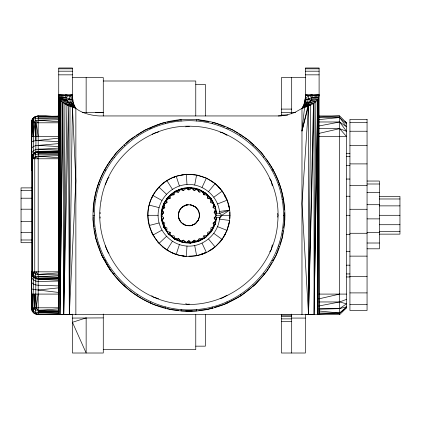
<?xml version="1.0" encoding="UTF-8"?>
<svg xmlns="http://www.w3.org/2000/svg" width="421" height="421" viewBox="0 0 421 421"><rect width="100%" height="100%" fill="white"/><g stroke="black" fill="none" stroke-linecap="round" stroke-linejoin="round"><path stroke-width="0.63" d="M75.864 314.645L75.864 108.402C73.501 104.845 72.717 100.587 72.465 96.404L65.587 94.757L65.597 95.393L59.029 97.151L58.735 314.645L60.103 99.445L59.029 97.151L58.735 94.757L72.438 94.757L72.465 98.377M72.444 98.019L72.444 95.393L58.756 95.393L58.735 314.645L59.677 98.84L65.781 97.283L69.06 95.393L72.438 94.757M72.759 101.961L72.733 99.093L69.06 95.393C69.518 110.218 87.421 115.396 99.598 115.949L281.417 115.949L281.417 77.575L305.399 77.575M75.138 107.055L72.423 107.229L69.307 314.645L68.507 105.634L63.75 314.645L64.934 103.85L71.717 104.14L74.417 105.718L71.423 105.65L70.033 106.313L69.307 314.645L75.864 180.867L72.423 107.229C67.949 105.439 62.871 103.661 60.103 99.445L72.733 99.093M278.234 115.949L286.612 115.086L294.637 112.533L301.973 108.402C304.536 104.35 305.478 99.509 305.399 94.757L319.102 94.757L318.623 97.761L319.102 314.645L317.939 99.082L317.797 314.645L317.75 99.451L318.623 97.761L312.05 97.283L308.772 95.393L305.399 94.757M58.866 158.77L31.328 158.77L31.733 156.444L31.833 120.974L32.243 119.39C38.39 111.565 50.72 118.217 58.866 115.949M305.146 100.414L305.146 99.103L308.351 99.109L310.83 100.861L315.866 101.719L314.082 314.645L317.75 99.451C314.113 104.571 307.609 106.371 301.973 108.402L301.973 314.645M304.693 101.966L307.098 102.54L309.709 102.54L313.471 103.498L308.525 314.645L310.73 105.013L308.23 104.14L303.994 104.124L310.83 100.861L317.55 99.84L314.082 314.645L314.034 103.082L308.525 314.645L301.973 203.648L308.504 106.003L303.42 105.639M31.328 281.144L31.364 278.318M72.759 99.335L69.486 99.109L67.007 100.861L62.518 102.187L60.04 314.645L60.103 99.445L67.007 100.861L70.733 102.54L73.491 103.003L73.496 104.319L73.491 103.003L71.717 104.14L71.423 105.65L75.864 108.402L72.423 107.229M66.923 104.924L63.75 314.645L63.013 102.524L60.04 314.645L61.103 100.861L67.007 100.861L68.123 102.54L71.423 105.65L66.923 104.924L69.607 104.14L70.733 102.54L72.912 100.861L65.781 97.283L59.029 97.151M227.303 200.785L229.703 210.142L219.683 213.242L216.589 213.242L215.552 214.342C216.989 203.175 208.395 193.223 198.48 189.245C182.614 183.23 163.79 194.402 161.469 211.205C158.791 227.961 173.541 244.133 190.471 243.001C203.99 242.17 215.541 230.861 216.589 217.352L215.552 216.252M318.971 115.949L339.652 115.949L346.504 122.8L346.504 307.793L339.652 314.645L38.179 314.645L34.754 313.729L32.243 311.203L31.328 307.793L31.733 294.09L31.733 274.15L31.328 271.824L58.866 271.824M58.866 150.992L38.179 151.371C34.322 151.413 31.086 154.812 31.328 158.685C31.364 155.833 33.259 153.481 35.796 152.344L36.232 122.8L38.179 136.504M184.745 188.503L190.471 187.592L190.424 188.929L186.071 188.219L182.325 188.34L174.352 192.213M188.918 189.945L186.392 188.261L190.471 187.592L192.065 188.329L194.186 190.497L197.328 189.403L199.228 192.139L202.222 191.629L205.659 193.165L204.438 194.807C202.717 189.582 196.481 188.619 191.765 188.219L188.918 189.945L186.229 188.219L183.645 190.497L180.504 189.403L178.604 192.139L175.178 191.813L174.015 194.786L170.984 194.907L168.416 196.596L166.769 199.591L166.963 202.622L164.127 204.085L164.179 205.916M93.257 216.694L93.104 219.946L94.13 227.04M93.473 212.142C93.651 192.413 100.803 172.815 112.97 157.322M176.878 239.875L175.178 238.781L174.015 235.807L170.984 235.681L168.416 233.997L166.811 231.161L166.963 227.971L164.043 226.372L164.806 223.13L162.422 221.246L161.469 219.383L161.711 215.136L163.048 211.416L161.469 211.205L161.711 215.452L163.706 217.946L162.348 220.493L162.348 222.404M208.263 198.091L210.958 199.312L210.874 202.622C215.778 203.564 215.731 209.416 216.589 213.242L215.499 209.484L213.026 207.464L213.836 204.374L211.379 199.007L207.006 194.97L203.817 194.786L202.764 191.939L202.222 191.629M219.683 217.352C218.72 233.766 203.39 247.232 186.982 246.069C171.21 245.154 158.007 231.092 158.085 215.294C158.007 199.496 171.21 185.44 186.982 184.524C202.743 183.456 217.604 195.749 219.504 211.431L229.703 210.142L221.804 215.294L219.683 217.352L216.589 217.352L215.299 221.357L215.152 224.33L213.836 226.214L211.379 231.587L207.006 235.623L203.817 235.807L202.659 238.781L198.48 241.349C195.133 240.37 191.523 244.417 188.918 240.649L186.229 242.37L182.325 242.254L180.135 240.901L178.604 238.454L174.757 239.16L170.594 235.413L170.079 232.26L167 231.418L163.853 227.208L162.148 219.609M216.194 214.226L215.984 215.736L214.131 217.946L215.563 220.793L215.152 224.33L213.821 225.903L210.837 231.418L207.758 232.26L207.316 235.265L205.659 237.428L202.385 238.939L199.228 238.454L197.475 241.122L190.471 243.001L184.745 242.091M58.866 280.139L38.179 279.223C34.58 279.165 31.364 276.165 31.328 272.519L32.243 275.234L33.312 276.644C34.738 288.664 30.986 301.026 33.691 312.814L38.179 314.645L38.179 115.949L33.691 117.78L32.243 119.39L31.328 122.8L31.328 307.793L32.243 311.203L34.754 313.729L38.179 314.134L72.438 314.645M162.469 222.414L162.027 219.578M186.335 256.326L186.982 246.069M229.824 218.515L229.824 212.073M210.874 202.622L211.068 199.591L210.7 199.086L211.379 199.007L214.205 205.511M31.733 136.504L31.328 142.024L33.312 141.103L35.796 140.682L58.866 138.114M35.774 277.981L33.691 276.844L32.243 275.234L31.328 271.824L32.243 275.234L33.312 276.644L35.796 278.244L35.796 294.09L34.754 307.793L35.748 310.04L35.748 313.792L38.179 314.645M92.994 215.294C92.452 160.343 142.114 114.623 196.839 119.701C251.653 123.7 293.111 176.967 283.533 231.087C276.123 279.112 229.324 315.503 180.993 310.893C132.504 307.446 92.425 263.909 92.994 215.294L94.362 215.294C93.83 269.466 142.782 314.534 196.723 309.53C244.527 306.13 284.033 263.214 283.47 215.294C284.007 161.127 235.05 116.059 181.109 121.064C133.31 124.463 93.804 167.379 94.362 215.294M181.109 309.53L180.993 310.893L196.839 310.893L196.723 309.53M196.723 121.064L196.839 119.701M38.179 115.949L35.748 116.801L35.543 118.327L35.796 140.682M58.866 274.918L38.179 274.413L36.243 271.824L35.543 276.297L35.748 277.823L38.179 278.676L58.866 278.676M308.525 314.645L308.504 106.003L301.973 131.02L304.546 107.539L304.294 107.071L302.704 107.06L301.973 108.402C307.267 105.829 312.566 101.166 312.287 94.757L308.772 95.393L305.146 99.103M308.772 95.393C308.803 100.572 306.088 105.366 301.973 108.402M216.126 215.136L216.126 215.452L214.131 212.647L215.541 209.958L215.41 209.348M58.866 281.033L38.179 281.481L35.796 281.128L33.312 279.818L31.733 277.776L31.328 277.844C31.749 287.875 31.343 297.679 32.243 307.793L31.833 309.619L33.312 311.203L35.543 312.266L58.866 313.298M185.703 256.205C152.628 254.242 135.862 212.437 158.143 188.034C176.278 166.842 212.784 171.273 225.319 196.191C238.707 220.662 221.614 253.226 193.87 256.105C166.085 259.973 141.651 232.124 149.097 205.074L159.054 207.627M58.866 151.918L38.179 151.918L36.243 152.439L35.748 152.77L35.543 154.296L35.748 156.523L34.754 158.77L34.754 271.824L35.748 274.071L38.179 274.413L58.866 272.85M162.285 220.957L162.227 219.304M38.179 294.09L35.748 310.04L58.866 310.887M166.769 199.591L168.416 196.596L170.105 198.128L167 199.175L163.853 203.385L162.269 209.795L163.706 212.647L161.764 214.984L161.764 215.61M282.896 232.671L282.159 237.828L279.823 244.601M283.538 228.156L284.738 219.773L284.391 212.616M213.821 204.69L213.836 204.374M58.866 278.47L38.179 278.165L35.748 277.823L33.691 276.844L33.312 275.234L33.691 273.092L34.754 271.824M32.243 311.203L33.312 311.203L33.691 309.061L34.754 307.793L34.838 294.09L34.254 307.793L33.312 294.09M31.328 155.017L31.733 152.818L33.312 150.776L35.796 149.466L58.866 148.081M163.706 212.647L161.764 214.984L161.469 211.205L163.985 204.538L163.853 203.385L167.795 198.286M194.697 185.008L196.623 174.915L206.422 178.099L202.043 187.398M228.271 226.693L229.098 223.619M277.597 217.152L277.992 215.294L277.597 213.436M272.292 244.764L271.224 249.785L269.719 251.858M74.322 107.071L74.559 105.987L72.922 105.65L73.543 107.071L70.033 106.313M58.866 153.265L38.179 153.923L32.243 155.36L31.833 156.949L32.243 158.77L32.243 271.824L31.833 273.645L33.312 275.234L35.543 276.297L38.179 276.665L58.866 277.323M167.137 231.508L163.853 227.208L164.011 225.903L162.532 221.357M198.617 219.33C203.969 207.4 185.75 198.596 179.72 210.226M31.733 155.738L31.328 157.512L31.733 152.818L31.328 151.734L31.733 147.971L31.328 142.361L31.733 141.766M186.392 242.333L182.325 242.254L182.74 240.459L185.914 242.338L190.471 243.001L192.065 242.264L197.607 241.023M58.866 155.675L38.179 156.175L35.748 156.523L33.691 157.501L32.243 158.77L33.691 153.749L35.796 152.344L38.179 151.918M301.973 131.02L307.872 106.287L306.409 105.65L303.509 107.071M165.369 308.283L165.706 306.956M212.126 123.637L212.463 122.306M227.303 229.808L229.703 220.446L219.504 219.162L221.804 215.294L219.683 213.242L219.504 211.431M171.273 194.128L170.516 195.328L170.079 198.333L167.137 199.086L170.105 198.128M214.131 212.647L215.563 209.795L215.131 208.348M31.364 124.106L31.833 120.974L33.312 119.39L35.543 118.327L58.866 117.296M213.594 203.969L213.847 204.538L213.184 206.921L215.152 206.258L215.499 209.484M58.866 116.149L38.179 116.454L34.754 116.864L33.691 117.78L33.312 119.39L33.691 121.527L33.333 122.8L33.312 153.949L32.243 155.36L31.328 158.77L31.833 156.949L33.312 155.36L32.559 155.033L32.375 155.428M228.045 226.635L228.424 225.44L228.735 225.519M176.215 254.395L179.388 244.622M164.369 203.885L162.295 209.958M278.76 247.68L276.208 255.063L272.955 260.71M215.484 220.493L216.589 217.352L214.131 217.946L215.02 218.541M170.594 235.413L175.004 238.518L174.757 239.16L181.83 241.47M198.075 190.287L198.48 189.245L202.659 191.813L203.817 194.786M185.914 188.255L182.325 188.34L182.74 190.134L180.504 189.403L174.757 191.434L170.479 195.476L168.416 196.596M207.353 235.118L211.379 231.587L210.837 231.418L210.874 227.971L213.594 226.624L211.379 231.587L210.558 231.561L207.006 235.623L207.906 235.039M149.334 204.474C153.007 191.297 163.332 180.656 176.215 176.199L179.388 185.971M215.484 210.1L216.589 213.242M150.386 303.141L150.934 301.889M226.898 128.705L227.451 127.452M151.792 197.828L152.344 196.66M225.767 233.35L224.251 236.192M163.506 204.822L164.058 203.68M161.848 214.857L161.469 219.383L164.011 225.903M214.81 211.368L215.541 209.958M187.734 204.811L185.151 205.364L180.967 208.253C178.488 211.605 177.394 216.036 179.351 219.904L178.299 215.294L179.351 210.689L178.604 212.752L178.604 217.836L180.967 222.341L186.087 225.509M216.005 246.032L222.177 239.46L227.14 230.429L217.583 226.645M271.982 262.404L267.103 270.866L255.173 284.659L252.616 286.675M202.385 238.939L205.659 237.428L207.316 235.265M166.89 250.006L172.394 241.328M34.838 277.628L32.375 275.166M136.451 295.6L137.199 294.453M240.633 136.141L241.38 134.994M166.763 230.85L164.622 226.83L163.853 227.208L164.243 226.624L162.422 221.246M179.672 210.2L180.967 208.253M170.516 195.328L175.004 192.076L174.757 191.434L180.23 189.571M114.102 155.728L116.364 152.544L122.49 146.697M164.043 204.222L164.622 203.764L163.853 203.385L162.427 209.348L164.806 207.464L164.011 204.69M161.469 211.205L162.532 209.237L164.806 207.464M208.569 191.539L215.12 183.619L206.964 178.446M219.299 242.943L220.941 240.954M58.866 119.701L38.179 120.206L35.748 120.548L33.691 121.527L32.596 122.8L33.312 119.39L32.559 119.059L34.754 116.864M33.312 155.36L33.691 157.501L32.559 158.77L32.559 271.824L33.312 275.234L32.243 275.234M187.671 242.038L188.918 240.649L190.471 243.001L191.308 242.259L197.333 241.191M215.299 221.357L213.184 223.672L215.152 224.33L215.499 221.104L213.026 223.13L213.821 225.903M123.948 285.87L124.879 284.859M252.958 145.729L253.884 144.724M167.29 198.265L166.421 199.196L167.832 197.87M170.316 195.002L171.184 194.065M170.079 232.26L168.416 233.997L170.984 235.681M191.602 242.37L194.186 240.091L196.86 241.175M162.532 209.237L164.427 207.758M163.853 227.208L164.369 226.709L163.995 226.219M202.385 191.655L202.79 191.266M125.784 143.545L129.552 139.951L135.052 136.404M202.764 238.654L198.075 240.307L198.48 241.349L202.069 238.954L202.79 239.328M158.949 243.438L166.442 236.402M174.015 194.786L170.984 194.907L174.757 191.434L175.768 191.634M318.971 314.019L339.652 313.056L346.504 306.788L339.652 308.614L318.971 309.235M170.105 232.466L168.416 233.997L166.811 231.161M152.186 134.504L153.139 133.646L158.622 131.868M109.013 177.441L108.06 178.299L105.713 183.567L105.713 184.851M170.594 195.181L171.131 194.886M213.71 226.503L211.074 230.85L211.379 231.587L210.958 231.282L211.068 231.003L211.379 231.587M251.595 287.48L240.849 295.947L224.651 304.315L214.652 307.262M113.217 274.213L114.301 273.371M263.535 157.222L264.614 156.38M192.186 242.17L194.634 240.275M318.971 313.071L339.652 313.056L346.504 307.793M163.758 182.861L164.8 182.104M213.863 197.175L222.177 191.134L215.12 183.619M210.947 250.006L213.558 248.111M210.958 199.312L211.379 199.007L207.316 195.328L205.659 193.165L202.764 191.939L204.285 193.128M180.825 189.376L182.325 188.34L183.645 190.497M33.312 153.949L34.754 152.834L32.559 155.033L33.691 153.749L35.748 152.77L38.179 152.428L58.866 152.118M137.767 134.657L144.887 130.073L161.811 123.285L165.648 122.537M163.706 217.946L161.469 219.383L162.348 220.493M302.704 107.06L308.23 104.14L313.471 103.498M208.053 251.458L215.12 246.974L208.569 239.054M174.373 192.008L175.473 191.376M227.045 295.237L222.046 298.126L220.136 298.326M213.026 207.464L215.152 206.258L213.847 204.538M152.891 235.102L161.896 230.15M104.555 260.952L105.76 260.299M272.077 170.294L273.282 169.642M167 199.175L167.279 199.033M182.293 206.995L186.556 204.943M191.813 225.393L195.539 223.598L198.486 219.904L195.539 223.598L191.802 225.419M205.027 252.789L201.622 254.395L201.522 254.084L204.838 253.058M173.068 177.73L174.583 177.067L172.999 177.583M64.934 103.85L68.123 102.54L70.733 102.54M217.583 203.948L227.14 200.164L222.177 191.134M346.504 299.363L339.652 301.957L318.718 306.03M194.186 190.497L192.186 188.424L191.308 188.334L190.471 187.592M197.607 189.571L198.48 189.245L199.228 192.139L197.328 189.403L191.444 188.261M185.766 188.324L186.524 188.334M98.193 246.443L99.488 245.996M278.349 184.593L279.644 184.151M185.677 126.884L187.487 126.3L189.371 126.5M197.175 241.222L197.702 240.901L198.48 241.349M188.908 256.163L196.623 255.679L205.811 252.695M212.152 307.998L207.158 309.472L198.728 310.282M180.356 241.122L183.645 240.091L185.65 242.17M58.866 152.676L36.243 152.439L34.754 152.834L35.748 152.77M149.097 225.519L159.054 222.962M318.718 133.446L339.652 128.652L346.504 131.347L339.652 121.985L318.971 121.974M318.718 298.899L339.652 294.09M304.294 107.071L307.872 106.287M190.118 310.961L187.713 310.961M36.243 278.155L35.796 278.244L38.179 278.676L34.754 277.755L35.748 277.823L33.312 276.644M166.927 122.29L181.014 119.811M318.718 126.047L339.652 121.985L346.504 126.858L339.652 117.522L318.971 117.517M305.104 99.724L308.351 99.109L311.598 99.109L318.623 97.761M176.846 176.078L186.335 174.268L195.975 174.873M185.151 205.364L188.287 204.79M94.299 231.087L95.651 230.861M282.181 199.733L283.533 199.507M180.662 241.222L182.325 242.254M306.409 105.65L310.73 105.013M197.328 189.403L198.48 189.245L197.012 189.376M315.866 101.719L309.709 102.54L303.678 105.103L304.909 105.65M181.856 174.831L185.698 174.347M31.733 288.827L33.312 289.485L38.179 290.022L58.866 287.827M189.371 304.094L187.487 304.294L185.677 303.704M58.866 143.577L35.796 145.613L33.312 146.534L31.733 147.971L31.328 147.213M318.971 119.596L339.652 117.522L346.504 123.853M192.244 310.908L189.003 311.219L185.761 310.914M319.102 94.757L312.277 95.393L318.718 97.262L312.05 97.283L304.92 100.74L304.92 102.708L304.92 100.74L307.098 102.54M58.866 308.819L38.179 310.388L36.243 307.793L35.796 294.09M305.399 314.645L313.15 314.287M318.971 116.891L339.652 115.949L339.652 314.645M170.984 194.907L172.568 194.839M38.179 276.665L58.866 275.813M38.179 279.223L58.866 278.891M38.179 278.165L58.866 277.918M38.179 312.64L58.866 312.403M38.179 314.134L58.866 313.892M72.438 318.071L103.271 317.902M36.243 116.464L58.866 116.701M73.796 104.134L71.717 104.14L73.859 104.366M131.236 138.867L131.778 138.867L131.778 138.514M58.735 68.812L72.438 68.812M305.399 68.812L319.102 68.812M58.735 71.191L72.438 71.191M305.399 71.191L319.102 71.191M58.735 74.838L72.438 74.838M305.399 74.838L319.102 74.838M72.438 77.575L103.271 77.575L103.271 115.949M103.271 81L195.77 81L195.77 115.949M195.77 84.426L205.364 84.426L205.364 115.949M305.393 95.393L319.081 95.393M281.417 109.097L291.695 109.097M82.227 112.523L103.271 112.691L95.656 112.691M281.417 112.523L295.61 112.523M281.417 115.028L287.838 115.028M32.243 119.39L33.312 119.39L32.312 122.8L31.901 136.504L31.849 122.8L31.328 136.504L58.866 136.504M349.93 122.385L367.059 122.385M31.328 122.8L58.866 122.8M318.971 128.642L339.652 128.652L346.504 136.504L318.971 136.504M349.93 131.236L367.059 131.236M349.93 145.371L367.059 145.371M346.504 153.628L349.93 153.628M346.504 156.649L349.93 156.649M349.93 163.895L367.059 163.895M346.504 165.406L349.93 165.406M190.208 174.268L194.06 174.589M346.504 179.051L349.93 179.051M367.059 181.035L379.395 181.035L379.395 248.806L367.059 248.806M367.059 183.998L379.395 183.998M349.93 185.656L367.059 185.656M31.538 187.887L21.05 187.887L21.05 242.701L31.538 242.701M21.05 190.602L31.538 190.602M367.059 192.371L379.395 192.371M346.504 196.239L349.93 196.239M379.395 196.454L399.95 196.454L399.95 234.139L379.395 234.139M21.05 198.207L31.538 198.207M379.395 198.98L399.95 198.98M367.059 204.711L379.395 204.711M379.395 205.874L399.95 205.874M21.05 209.2L31.538 209.2M349.93 209.274L367.059 209.274M147.808 215.294L158.085 215.294M216.141 215.294L230.029 215.294M283.47 215.294L284.843 215.294M346.504 215.294L349.93 215.294M379.395 215.294L399.95 215.294M367.059 218.878L379.395 218.878M21.05 221.393L31.538 221.393M379.395 224.719L399.95 224.719M379.395 231.613L399.95 231.613M21.05 232.387L31.538 232.387M367.059 232.424L379.395 232.424M349.93 233.271L367.059 233.271M346.504 234.35L349.93 234.35M21.05 239.991L31.538 239.991M367.059 243.012L379.395 243.012M346.504 251.542L349.93 251.542M349.93 256.136L367.059 256.136M346.504 265.183L349.93 265.183M346.504 273.945L349.93 273.945M349.93 276.439L367.059 276.439M346.504 276.96L349.93 276.96M349.93 292.9L367.059 292.9M31.328 294.09L58.866 294.09M318.971 294.09L346.504 294.09M318.971 301.957L339.652 301.957L346.504 303.825L339.652 308.614L318.971 308.619M349.93 304.483L367.059 304.483M31.328 307.793L58.866 307.793M281.417 315.166L291.695 315.166M281.417 316.655L291.695 316.655M291.695 318.071L305.399 318.071M281.417 318.876L291.695 318.876M281.417 321.497L291.695 321.497M195.77 346.162L205.364 346.162L205.364 314.645M103.271 349.588L195.77 349.588L195.77 314.645M67.007 100.861L65.781 97.283L59.077 97.277L58.735 314.645L58.735 67.986L72.438 67.986L72.438 98.377M59.856 99.093L66.234 99.109L59.677 98.84M58.866 311.193L38.179 311.151L58.866 311.814M38.179 151.371L58.866 151.702M58.866 285.922L38.179 285.228C35.601 285.122 32.37 284.38 31.328 281.717M38.179 117.954L58.866 118.811M38.179 153.923L58.866 154.781M38.179 149.113L58.866 150.097M38.179 140.572L58.866 141.677M38.179 145.366L58.866 146.597M62.518 102.187L68.123 102.54M38.179 120.206L58.866 121.769M38.179 156.175L58.866 157.743M190.65 187.908L191.918 188.003M180.825 241.217L174.352 238.381M58.735 94.757L65.597 95.393L65.781 97.283M178.63 310.24L170.847 309.503L167.1 308.404M318.971 310.993L339.652 313.056M220.136 132.268L222.046 132.468L227.045 135.351M190.192 204.822L191.281 204.943L195.539 206.995L198.486 210.689M38.179 290.022L58.866 292.479M311.598 99.109L317.55 99.84M187.44 187.698L188.629 187.85M190.413 188.071L191.602 188.219M182.493 255.842L183.777 256M180.972 189.418L175.615 191.629L178.604 192.139M94.299 199.507L95.651 199.733M282.181 230.861L283.533 231.087M171.131 235.707L174.757 239.16L180.135 240.901L175.178 238.781M191.497 174.268L194.028 174.752M197.949 119.801L208.821 121.885M212.663 122.622L215.857 123.232L224.93 126.858M35.796 152.344L36.243 152.439M176.967 239.202L175.768 238.954L176.767 239.681M191.765 188.219L197.702 189.692M206.853 194.907L207.316 195.328L207.758 198.333L210.558 199.033L211.074 199.743M202.675 176.815L201.522 176.504L201.622 176.199L202.706 176.709M207.906 195.549L206.7 194.886L205.659 193.165M150.507 302.91L153.412 304.399M153.344 304.383L164.622 307.683M175.61 238.965L175.004 238.518M158.622 298.726L153.139 296.942L151.707 295.658M98.193 184.151L99.488 184.593M278.349 245.996L279.644 246.443M32.343 158.18L32.843 158.364M190.197 204.753L194.949 206.558L198.323 210.363L199.538 215.294L198.323 220.23L194.949 224.035L190.197 225.84L186.556 225.651L191.281 225.651L185.151 225.224L182.867 223.925M172.615 252.968L175.015 253.921M227.956 128.063L232.797 129.994L237.728 133.162M35.748 274.071L33.691 273.092L32.559 271.824M35.748 310.04L33.691 309.061L32.559 307.793L32.375 294.09L32.243 307.793L33.312 311.203M35.748 313.792L33.691 312.814L32.559 311.529M186.024 225.393L182.293 223.598L179.72 220.367M149.292 302.294C130.705 293.984 114.722 279.523 105.287 261.425M104.555 169.642L105.76 170.294M272.077 260.299L273.282 260.952M152.891 195.491L161.896 200.443M174.373 238.581L176.573 239.854M186.392 188.261L186.903 188.587M238.823 133.862L240.47 134.92M242.117 135.972L248.143 139.84L253.337 144.782M33.691 121.527L35.559 122.8L35.796 136.504M202.833 192.076L204.395 193.16M211.468 180.967L213.031 182.104M213.863 233.418L222.177 239.46M162.711 246.974L163.758 247.732M345.036 121.669L346.504 122.8M113.217 156.38L114.301 157.222M263.535 273.371L264.614 274.213M203.785 192.06L204.78 192.85M203.817 235.807L205.659 237.428M207.006 194.97L207.758 198.333M109.013 253.153L108.06 252.295L105.713 247.022L105.713 245.743M35.748 120.548L38.179 122.8M38.179 158.77L35.748 156.523L34.254 158.77L33.691 157.501M158.949 187.156L166.442 194.192M254.752 146.129L261.357 152.413L264.383 156.654M123.948 144.724L124.879 145.729M252.958 284.859L253.884 285.87M32.559 275.56L33.691 276.844M218.883 187.156L220.12 188.645M157.717 241.949L158.538 242.943M269.719 178.736L271.224 180.809L272.292 185.824M265.893 158.775C277.071 173.352 283.717 191.644 284.264 210.016M179.672 220.394L180.646 221.851M164.369 226.709L165.064 227.761M136.451 134.994L137.199 136.141M240.633 294.453L241.38 295.6M166.89 180.588L172.394 189.266M178.604 238.454L179.372 239.686M106.466 263.457L110.918 271.108L105.65 262.03M98.919 247.227L101.698 255.226L104.661 260.331M101.698 255.226L104.634 260.299M213.463 203.885L211.068 199.591L211.379 199.007L210.558 199.033L207.353 195.476M163.78 226.34L164.332 227.487M202.043 243.196L206.422 252.495M151.792 232.766L152.344 233.934M225.745 198.007L224.656 195.649L224.94 195.491L225.903 197.923M150.386 127.452L150.934 128.705M226.898 301.889L227.451 303.141M98.282 245.38L95.72 237.997L94.783 231.55M166.574 201.438L166.963 202.622L163.853 203.385L163.985 204.538M228.335 203.843L229.098 206.974M32.243 271.824L33.312 275.234M31.833 120.974L32.312 122.8L33.312 136.504L34.222 122.8L35.585 136.504M165.369 122.306L165.706 123.637M212.126 306.956L212.463 308.283M194.697 245.585L196.623 255.679M31.733 274.855L31.328 272.65L31.733 277.776L31.328 274.571M161.832 219.699L162.022 220.957M94.32 228.329L94.504 229.613M180.993 119.701L181.109 121.064M31.328 276.539L31.375 277.186M186.335 174.268L186.982 184.524M72.444 95.393L72.465 96.404M304.509 102.529L304.515 103.845M31.328 154.054L31.364 170.416M319.102 314.645L319.102 67.986L305.399 67.986L305.399 100.666M305.399 314.129L305.399 353.014L281.417 353.014L281.417 314.645M291.695 77.575L291.695 113.828M291.695 314.124L291.695 353.014M103.271 314.045L103.271 353.014L72.438 353.014L72.438 314.129M100.145 212.447L100.145 213.715M100.145 216.878L100.145 218.146M86.142 77.575L86.142 112.691M100.998 201.006C92.32 249.416 129.268 298.584 178.183 303.72C226.898 310.44 274.539 271.54 277.702 222.462C282.454 173.515 241.67 127.479 192.502 126.295C148.829 123.937 107.423 157.743 100.998 201.006M86.142 317.902L72.438 322.297L86.142 353.014L86.142 317.902M367.059 119.375L349.93 119.375L349.93 310.466L367.059 310.466L367.059 119.375"/></g></svg>
